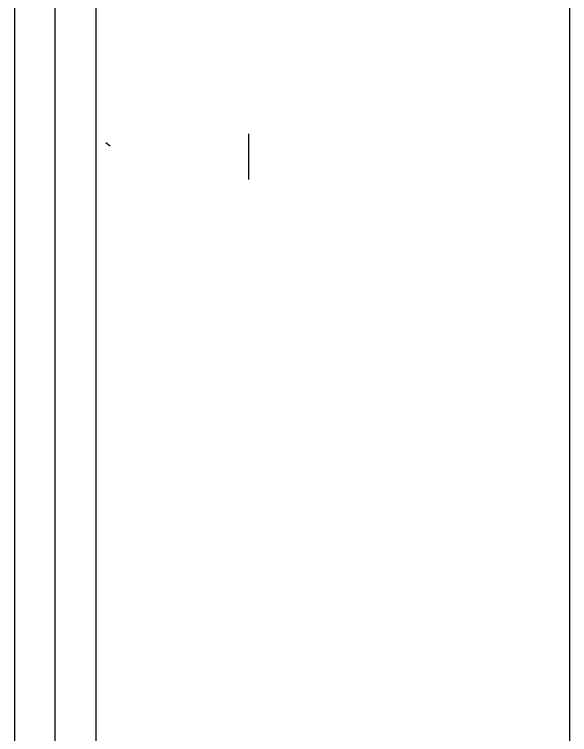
# Model space of a CAD drawing. Header units: millimetres. Extents: x 18456 to 179493, y -203649 to 469211.
# Drawn here: x 138920.1 to 139049.6, y 125377.3 to 125545.4 of the extents above; entities that cross this region are included whole.
import ezdxf

# ---------------------------------------------------------------- set-up
doc = ezdxf.new("R2010")
doc.units = ezdxf.units.MM
doc.layers.add('X-평면도(기본형)$0$FUR', color=6, linetype='Continuous', true_color=0xff00ff)
doc.layers.add('X-평면도(기본형)$0$TIL', color=5, linetype='Continuous', true_color=0x0000ff)

# ---------------------------------------------------------------- blocks, each defined once
blk = doc.blocks.new('X-평면도(기본형)$0$A$C5C7666B6')
at = {"layer": 'X-평면도(기본형)$0$FUR'}
for p, q in [((166.45, 170.49), (177.08, 170.49)), ((168.49, 137.19), (169.23, 138.23)), ((94.3, 134.86), (499.83, 134.86)), ((94.3, 115.86), (499.83, 115.86))]:
    blk.add_line(p, q, dxfattribs=at)
at = {"layer": 'X-평면도(기본형)$0$FUR', "color": 1, "true_color": 0xff0000}
blk.add_line((600.32, 125.36), (-4.7, 125.36), dxfattribs=at)

msp = doc.modelspace()

# ---------------------------------------------------------------- linework, layer by layer
at = {"layer": 'X-평면도(기본형)$0$TIL'}
msp.add_line((139049.63, 125553.72), (139049.63, 124523.95), dxfattribs=at)

# ---------------------------------------------------------------- block references
at = {"layer": 'X-평면도(기본형)$0$FUR', "rotation": 270}
msp.add_blockref('X-평면도(기본형)$0$A$C5C7666B6', (138804.27, 125683.95), dxfattribs=at)

doc.saveas('drawing.dxf')
